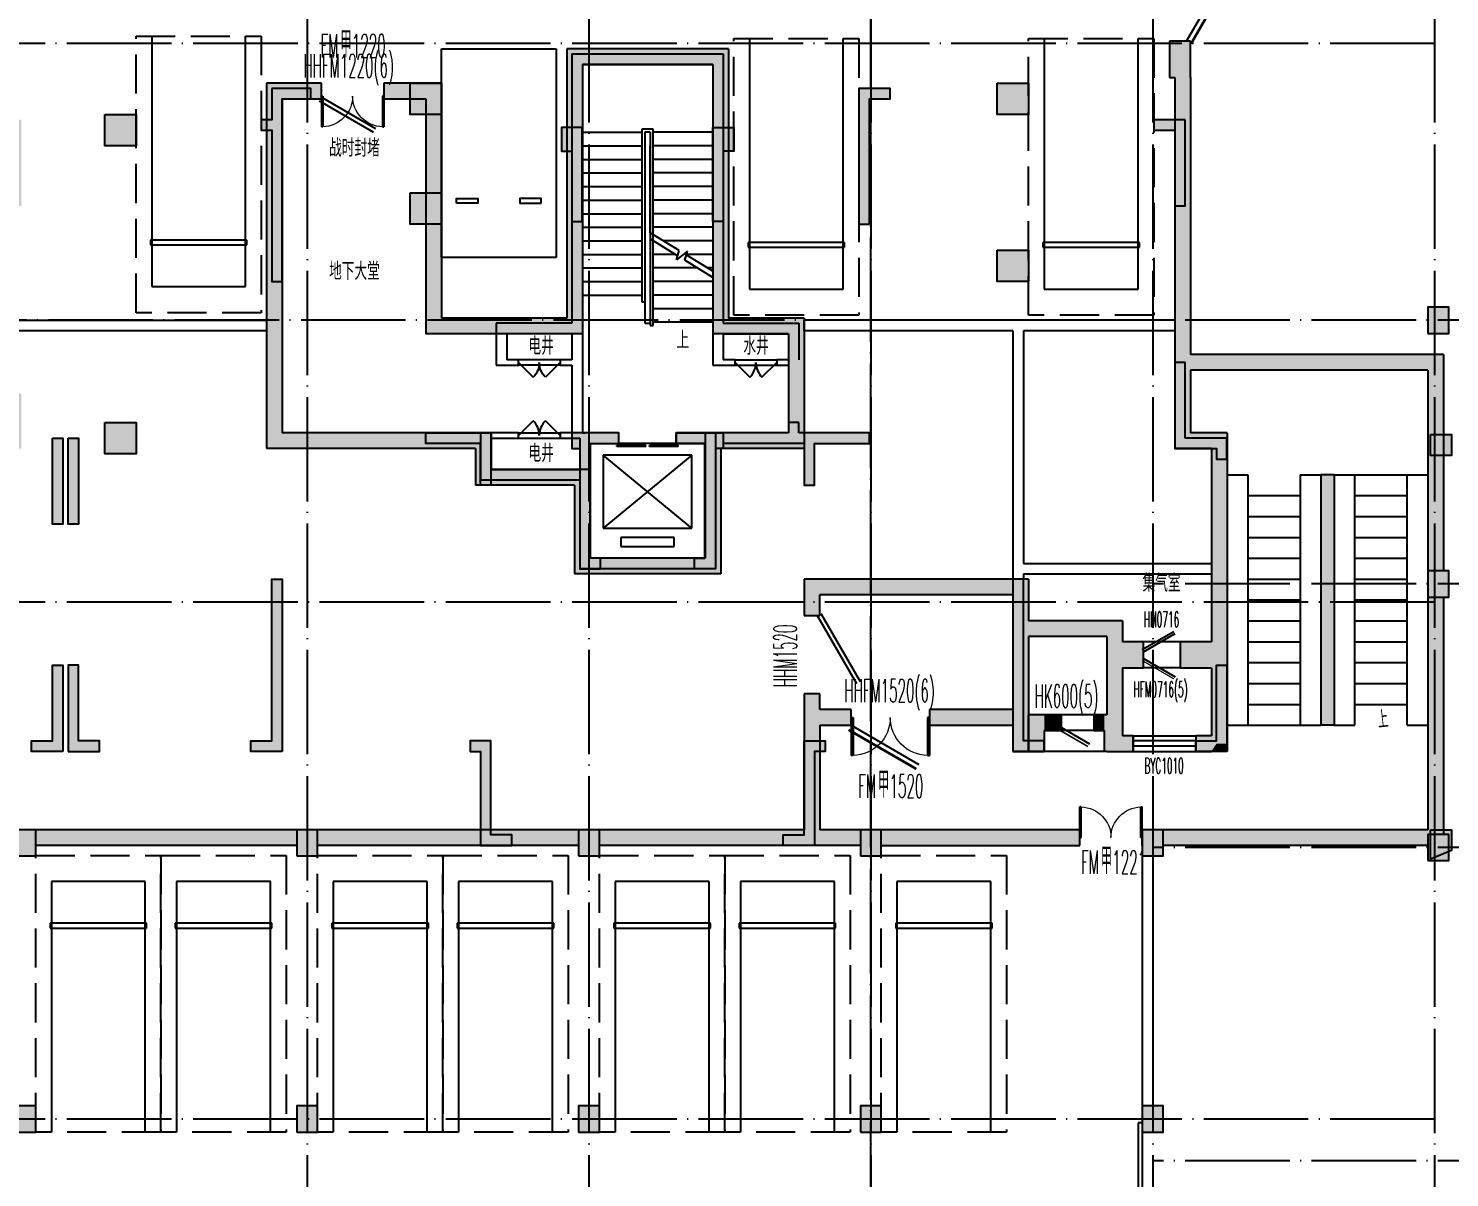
# Model space of a CAD drawing. Header units: millimetres. Extents: x 1337745 to 1642153, y -192803 to 266425.
# Drawn here: x 1454909 to 1482134, y 165077 to 187090 of the extents above; entities that cross this region are included whole.
import ezdxf

# ---------------------------------------------------------------- set-up
doc = ezdxf.new("R2010")
doc.units = ezdxf.units.MM
doc.header["$LTSCALE"] = 1000
doc.header["$MEASUREMENT"] = 0
for name, pattern in [('__附着_A09-停车位、行车流线模块_TEN24RUY_设计区$0$DASH', [0.35, 0.25, -0.1]), ('DASH', [0.35, 0.25, -0.1]), ('DOTE', [2.42, 2, -0.2, 0.02, -0.2])]:
    doc.linetypes.add(name, pattern=pattern)
for name, color, linetype in [('-车位', 1, 'Continuous'), ('__附着_A09-停车位、行车流线模块_TEN24RUY_设计区$0$STD-PARK', 103, '__附着_A09-停车位、行车流线模块_TEN24RUY_设计区$0$DASH'), ('A-DIM_SYMB', 3, 'Continuous'), ('A-EVTR', 4, 'Continuous'), ('A-PUB_HATCH', 8, 'Continuous'), ('A-PUB_TEXT', 7, 'Continuous'), ('A-Stair', 4, 'Continuous'), ('A-WALL', 2, 'Continuous'), ('A-WINDOW', 4, 'Continuous'), ('COLUMN', 2, 'Continuous'), ('DIM_SYMB', 7, 'Continuous'), ('DOOR_FIRE', 4, 'Continuous'), ('DOOR_FIRE_TEXT', 7, 'Continuous'), ('DOTE', 16, 'DOTE'), ('PUB_HATCH', 8, 'Continuous'), ('PUB_TEXT', 7, 'Continuous'), ('WALL', 2, 'Continuous'), ('WINDOW', 4, 'Continuous'), ('WINDOW_TEXT', 7, 'Continuous'), ('剪力墙', 6, 'Continuous'), ('砖墙', 30, 'Continuous')]:
    doc.layers.add(name, color=color, linetype=linetype)
doc.styles.add('_TCH_DIM', font='SIMPLEX.shx', dxfattribs={"width": 0.85, "bigfont": 'GBCBIG.shx'})
doc.styles.add('_TCH_WINDOW', font='SIMPLEX.shx', dxfattribs={"width": 0.6, "height": 3.5, "bigfont": 'GBCBIG.shx'})
doc.styles.get("Standard").update_dxf_attribs({"font": 'GBENOR', "bigfont": 'GBCBIG'})

# ---------------------------------------------------------------- blocks, each defined once
blk = doc.blocks.new('A$C77EF6705')
at = {"layer": 'A-PUB_HATCH'}
h = blk.add_hatch(color=256, dxfattribs=at)
h.dxf.hatch_style = 1
h.paths.add_polyline_path([(65400, 16950), (65800, 16950), (65800, 16550), (65400, 16550)])
h.paths.add_polyline_path([(70400, 7870), (70800, 7870), (70800, 7470), (70400, 7470)])
h.paths.add_polyline_path([(70400, 300), (70800, 300), (70800, -100), (70400, -264)])
h.paths.add_polyline_path([(71800, 16950), (72200, 16950), (72200, 16550), (71800, 16550)])
h.paths.add_polyline_path([(75197, 9818), (75349, 9448), (74979, 9296), (74827, 9666)])
h.paths.add_polyline_path([(77898, 3252), (78050, 2882), (77680, 2730), (77528, 3100)])
h.paths.add_polyline_path([(62100, 11400), (62700, 11400), (62700, 10800), (62100, 10800)])
h.paths.add_polyline_path([(62100, 14600), (62700, 14600), (62700, 14000), (62100, 14000)])
h.paths.add_polyline_path([(66500, 1800), (65900, 1800), (65900, 2000), (66300, 2000), (66300, 3450), (66500, 3450)])
h.paths.add_polyline_path([(65700, 7800), (65700, 9250), (65500, 9250), (65500, 7600), (66300, 7600), (66300, 7400), (66500, 7400), (66500, 7800)])
h.paths.add_polyline_path([(65700, 13900), (65100, 13900), (65100, 13700), (65500, 13700), (65500, 12250), (65700, 12250)])
h.paths.add_polyline_path([(62400, 1800), (63000, 1800), (63000, 2000), (62600, 2000), (62600, 5100), (62400, 5100)])
h = blk.add_hatch(color=256, dxfattribs=at)
h.dxf.hatch_style = 1
h.paths.add_polyline_path([(39800, 11400), (40400, 11400), (40400, 10800), (39800, 10800)])
h.paths.add_polyline_path([(39800, 14600), (40400, 14600), (40400, 14000), (39800, 14000)])
h.paths.add_polyline_path([(45000, 8100), (45600, 8100), (45600, 7500), (45000, 7500)])
h.paths.add_polyline_path([(45000, 14000), (45600, 14000), (45600, 13400), (45000, 13400)])
h.paths.add_polyline_path([(44300, 7800), (44500, 7800), (44500, 6150), (44300, 6150)])
h.paths.add_polyline_path([(44000, 7800), (44200, 7800), (44200, 6150), (44000, 6150)])
h.paths.add_polyline_path([(43400, 7600), (42800, 7600), (42800, 7800), (43200, 7800), (43200, 8650), (43400, 8650)])
h.paths.add_polyline_path([(44300, 1800), (44900, 1800), (44900, 2000), (44500, 2000), (44500, 3450), (44300, 3450)])
h.paths.add_polyline_path([(43400, 13900), (42800, 13900), (42800, 13700), (43200, 13700), (43200, 12250), (43400, 12250)])
h.paths.add_polyline_path([(40100, 1800), (40700, 1800), (40700, 2000), (40300, 2000), (40300, 5100), (40100, 5100)])
h.paths.add_polyline_path([(44200, 1800), (43600, 1800), (43600, 2000), (44000, 2000), (44000, 3450), (44200, 3450)])
h.paths.add_polyline_path([(40100, 1800), (40700, 1800), (40700, 2000), (40300, 2000), (40300, 5100), (40100, 5100)])
h = blk.add_hatch(color=256, dxfattribs=at)
h.dxf.hatch_style = 1
h.paths.add_polyline_path([(48200, 14500), (48200, 13900), (48000, 13900), (48000, 13700), (48200, 13700), (48200, 10800), (48400, 10800), (48400, 14300), (48950, 14300), (48950, 14500)])
h.paths.add_polyline_path([(48400, 1800), (47800, 1800), (47800, 2000), (48200, 2000), (48200, 5100), (48400, 5100)])
h = blk.add_hatch(color=256, dxfattribs=at)
h.dxf.hatch_style = 1
h.paths.add_polyline_path([(56850, 11950), (56650, 11950), (56650, 13750), (57050, 13750), (57050, 13300), (56850, 13300)])
h.paths.add_polyline_path([(53950, 11950), (54150, 11950), (54150, 13750), (53750, 13750), (53750, 13300), (53950, 13300)])
h.paths.add_polyline_path([(50850, 12500), (51450, 12500), (51450, 11900), (50850, 11900)])
h.paths.add_polyline_path([(50850, 14600), (51450, 14600), (51450, 14000), (50850, 14000)])
h.paths.add_polyline_path([(59650, 11900), (59650, 14300), (60050, 14300), (60050, 14500), (59450, 14500), (59450, 11900)])
h.paths.add_polyline_path([(59650, 7900), (58400, 7900), (58400, 6900), (58600, 6900), (58600, 7700), (59650, 7700)])
h.paths.add_polyline_path([(55950, 7700), (55950, 7900), (56850, 7900), (56850, 7600), (56700, 7600), (56700, 5300), (56300, 5300), (56300, 5500), (56500, 5500), (56500, 7700)])
h.paths.add_polyline_path([(58600, 2000), (58800, 2000), (58800, 1800), (58600, 1800), (58600, 0), (58000, 0), (58000, 200), (58400, 200), (58400, 2000)])
h.paths.add_polyline_path([(51150, 7900), (52400, 7900), (52400, 6900), (52200, 6900), (52200, 7700), (51150, 7700)])
h.paths.add_polyline_path([(54850, 7700), (54850, 7900), (53950, 7900), (53950, 7600), (54100, 7600), (54100, 5300), (54500, 5300), (54500, 5500), (54300, 5500), (54300, 7700)])
h.paths.add_polyline_path([(52200, 2000), (52000, 2000), (52000, 1800), (52200, 1800), (52200, 0), (52800, 0), (52800, 200), (52400, 200), (52400, 2000)])
at = {"layer": '剪力墙'}
for points in [[(48200, 14500), (48200, 13900), (48000, 13900), (48000, 13700), (48200, 13700), (48200, 10800), (48400, 10800), (48400, 14300), (48950, 14300), (48950, 14500)], [(50850, 14600), (51450, 14600), (51450, 14000), (50850, 14000)], [(59650, 11900), (59650, 14300), (60050, 14300), (60050, 14500), (59450, 14500), (59450, 11900)], [(62100, 14600), (62700, 14600), (62700, 14000), (62100, 14000)], [(45000, 14000), (45600, 14000), (45600, 13400), (45000, 13400)], [(65700, 13900), (65100, 13900), (65100, 13700), (65500, 13700), (65500, 12250), (65700, 12250)], [(53950, 11950), (54150, 11950), (54150, 13750), (53750, 13750), (53750, 13300), (53950, 13300)], [(56850, 11950), (56650, 11950), (56650, 13750), (57050, 13750), (57050, 13300), (56850, 13300)], [(50850, 12500), (51450, 12500), (51450, 11900), (50850, 11900)], [(62100, 11400), (62700, 11400), (62700, 10800), (62100, 10800)], [(65700, 7800), (65700, 9250), (65500, 9250), (65500, 7600), (66300, 7600), (66300, 7400), (66500, 7400), (66500, 7800)], [(45000, 8100), (45600, 8100), (45600, 7500), (45000, 7500)], [(51150, 7900), (52400, 7900), (52400, 6900), (52200, 6900), (52200, 7700), (51150, 7700)], [(54850, 7700), (54850, 7900), (53950, 7900), (53950, 7600), (54100, 7600), (54100, 5300), (54500, 5300), (54500, 5500), (54300, 5500), (54300, 7700)], [(55950, 7700), (55950, 7900), (56850, 7900), (56850, 7600), (56700, 7600), (56700, 5300), (56300, 5300), (56300, 5500), (56500, 5500), (56500, 7700)], [(59650, 7900), (58400, 7900), (58400, 6900), (58600, 6900), (58600, 7700), (59650, 7700)], [(44000, 7800), (44200, 7800), (44200, 6150), (44000, 6150)], [(44300, 7800), (44500, 7800), (44500, 6150), (44300, 6150)], [(70400, 7870), (70800, 7870), (70800, 7470), (70400, 7470)], [(48400, 1800), (47800, 1800), (47800, 2000), (48200, 2000), (48200, 5100), (48400, 5100)], [(62400, 1800), (63000, 1800), (63000, 2000), (62600, 2000), (62600, 5100), (62400, 5100)], [(44200, 1800), (43600, 1800), (43600, 2000), (44000, 2000), (44000, 3450), (44200, 3450)], [(44300, 1800), (44900, 1800), (44900, 2000), (44500, 2000), (44500, 3450), (44300, 3450)], [(66500, 1800), (65900, 1800), (65900, 2000), (66300, 2000), (66300, 3450), (66500, 3450)], [(70400, 300), (70800, 300), (70800, -100), (70400, -264)]]:
    blk.add_lwpolyline(points, close=True, dxfattribs=at)
for points in [[(52200, 2000), (52000, 2000), (52000, 1800), (52200, 1800), (52200, 0), (52800, 0), (52800, 200), (52400, 200), (52400, 2000), (52200, 2000)], [(58600, 2000), (58800, 2000), (58800, 1800), (58600, 1800), (58600, 0), (58000, 0), (58000, 200), (58400, 200), (58400, 2000), (58600, 2000)]]:
    blk.add_lwpolyline(points, dxfattribs=at)
blk = doc.blocks.new('DT01')
at = {"layer": 'A-EVTR'}
for p, q in [((1829731, 285259), (1828031, 285259)), ((1828031, 285259), (1828031, 283859)), ((1829731, 283859), (1828031, 285259)), ((1829731, 285259), (1828031, 283859)), ((1829731, 283859), (1829731, 285259)), ((1828031, 283859), (1829731, 283859)), ((1829391, 283684), (1828371, 283684)), ((1828371, 283684), (1828371, 283509)), ((1828371, 283509), (1829391, 283509)), ((1829391, 283509), (1829391, 283684))]:
    blk.add_line(p, q, dxfattribs=at)
blk = doc.blocks.new('$DORLIB2D$00000127')
at = {"color": 0}
for points in [[(-0.533, 0.795), (-0.533, 0.69)], [(-0.033, 0.795), (-0.533, 0.795)], [(-0.033, 0.795), (-0.033, 0.69)], [(0.533, 0.795), (0.033, 0.795)], [(0.033, 0.795), (0.033, 0.69)], [(0.533, 0.795), (0.533, 0.69)], [(-0.033, 0.69), (-0.533, 0.69)], [(0.5, 0.5), (-0.5, 0.5)], [(0.533, 0.69), (0.033, 0.69)]]:
    blk.add_lwpolyline(points, dxfattribs=at)
blk = doc.blocks.new('$DorLib2D$00000116')
at = {"color": 0}
for p, q in [((-0.5, 0), (-0.146, 0.354)), ((0.5, 0), (0.146, 0.354))]:
    blk.add_line(p, q, dxfattribs=at)
for centre, start, end in [((-0.5, 0), 0, 45), ((0.5, 0), 135, 180)]:
    blk.add_arc(centre, 0.5, start, end, dxfattribs=at)
blk = doc.blocks.new('__附着_A09-停车位、行车流线模块_TEN24RUY_设计区$0$停车位1')
at = {"layer": '__附着_A09-停车位、行车流线模块_TEN24RUY_设计区$0$STD-PARK', "linetype": '__附着_A09-停车位、行车流线模块_TEN24RUY_设计区$0$DASH', "ltscale": 3}
for p, q in [((-168810, -21850), (-171210, -21850)), ((-171210, -21850), (-171210, -27150)), ((-168810, -27150), (-168810, -21850)), ((-171210, -27150), (-168810, -27150))]:
    blk.add_line(p, q, dxfattribs=at)
at = {"layer": 'Defpoints', "color": 9, "linetype": 'ByBlock', "ltscale": 1200}
for p, q in [((-170910, -26650), (-170910, -21850)), ((-169110, -21850), (-169110, -26650)), ((-170935, -25850), (-170935, -25758)), ((-170935, -25758), (-169085, -25758)), ((-169085, -25850), (-170935, -25850)), ((-169085, -25758), (-169085, -25850)), ((-169110, -26650), (-170910, -26650))]:
    blk.add_line(p, q, dxfattribs=at)
blk = doc.blocks.new('cew')
at = {"layer": '-车位', "color": 8}
for points in [[(7354177, 602717), (7354177, 598717)], [(7356377, 602717), (7354177, 602717)], [(7354177, 598717), (7356377, 598717), (7356377, 602717)]]:
    blk.add_lwpolyline(points, dxfattribs=at)
for points in [[(7354464, 599759), (7354464, 599850), (7354875, 599850), (7354875, 599759)], [(7356089, 599759), (7356089, 599850), (7355679, 599850), (7355679, 599759)]]:
    blk.add_lwpolyline(points, close=True, dxfattribs=at)
blk = doc.blocks.new('$DorLib2D$00000191')
at = {"color": 0}
blk.add_line((-0.5, 0.15), (0.366, 0.65), dxfattribs=at)
at = {"color": 0, "const_width": 0.05}
blk.add_lwpolyline([(-0.55, 0.237), (0.316, 0.737)], dxfattribs=at)
blk = doc.blocks.new('$DorLib2D$00000193')
at = {"color": 0}
blk.add_line((-0.5, 0.1), (0.366, 0.6), dxfattribs=at)
at = {"color": 0, "const_width": 0.0333}
blk.add_lwpolyline([(-0.533, 0.158), (0.333, 0.658)], dxfattribs=at)
blk = doc.blocks.new('$DorLib2D$00000182')
at = {"color": 0}
for p, q in [((-0.527, 0.113), (0.339, 0.613)), ((-0.5, 0.067), (0.366, 0.567))]:
    blk.add_line(p, q, dxfattribs=at)
blk = doc.blocks.new('$TCHSYS$WIN2D')
for p, q in [((-0.5, 0.5), (0.5, 0.5)), ((-0.5, 0.5), (-0.5, -0.5)), ((0.5, 0.5), (0.5, -0.5)), ((0.5, 0.167), (-0.5, 0.167)), ((0.5, -0.167), (-0.5, -0.167)), ((-0.5, -0.5), (0.5, -0.5))]:
    blk.add_line(p, q)
blk = doc.blocks.new('$DorLib2D$00000181')
at = {"color": 0}
for p, q in [((-0.533, 0.141), (0.333, 0.641)), ((-0.5, 0.083), (0.366, 0.583))]:
    blk.add_line(p, q, dxfattribs=at)
blk = doc.blocks.new('_FZH')
blk.add_lwpolyline([(-0.5, -0.5), (0.5, -0.5), (0.5, 0.5), (-0.5, 0.5)], close=True)
at = {"layer": 'PUB_HATCH'}
blk.add_solid([(-0.5, -0.5), (0.5, -0.5), (-0.5, 0.5), (0.5, 0.5)], dxfattribs=at)
blk = doc.blocks.new('$DorLib2D$00000208')
at = {"color": 0}
for p, q in [((-0.5, 0.025), (-0.067, 0.275)), ((0.5, 0.025), (0.067, 0.275))]:
    blk.add_line(p, q, dxfattribs=at)
at = {"color": 0, "const_width": 0.01}
for points in [[(-0.51, 0.0423), (-0.077, 0.2923)], [(0.51, 0.0423), (0.077, 0.2923)]]:
    blk.add_lwpolyline(points, dxfattribs=at)
blk = doc.blocks.new('$DorLib2D$00000002')
for p, q in [((-0.5, 0), (-0.5, 0.4875)), ((-0.475, 0.4875), (-0.5, 0.4875)), ((-0.475, 0), (-0.475, 0.4875)), ((0.475, 0), (0.475, 0.4875)), ((0.475, 0.4875), (0.5, 0.4875)), ((0.5, 0), (0.5, 0.4875)), ((-0.5, 0), (-0.475, 0)), ((0.5, 0), (0.475, 0))]:
    blk.add_line(p, q)
at = {"lineweight": 13}
for centre, start, end in [((-0.4875, 0), 0, 88.53072), ((0.4875, 0), 91.46928, 180)]:
    blk.add_arc(centre, 0.4875, start, end, dxfattribs=at)
blk = doc.blocks.new('$DorLib2D$00000126')
at = {"color": 0, "linetype": 'Continuous'}
for p, q in [((-0.532, 0.5), (-0.532, 0.9)), ((0.532, 0.9), (0.532, 0.5))]:
    blk.add_line(p, q, dxfattribs=at)
at = {"color": 0, "linetype": 'DASH'}
for p, q in [((-0.532, 0.9), (0.532, 0.9)), ((-0.532, 0.5), (0.532, 0.5))]:
    blk.add_line(p, q, dxfattribs=at)

msp = doc.modelspace()

# ---------------------------------------------------------------- hatches: boundary and pattern name
at = {"layer": 'PUB_HATCH'}
for points in [[(1477169.9, 186148.1), (1477169.9, 186848.1), (1476769.9, 186848.1), (1476769.9, 186148.1)], [(1468019.9, 186401.8), (1468319.9, 186701.8), (1465219.9, 186701.8), (1465519.9, 186401.8)], [(1465519.9, 186401.8), (1465219.9, 186701.8), (1465219.9, 181541.6), (1465519.9, 181241.6)], [(1468319.9, 186701.8), (1468019.9, 186401.8), (1468019.9, 181241.6), (1468319.9, 181541.6)], [(1459769.9, 185741.4), (1459469.9, 186041.4), (1459469.9, 181397), (1459769.9, 181397)], [(1459769.9, 185741.4), (1460519.9, 185741.4), (1460519.9, 186041.4), (1459469.9, 186041.4)], [(1462819.9, 186041.4), (1461719.9, 186041.4), (1461719.9, 185741.4), (1462519.9, 185741.4)], [(1462819.9, 186041.4), (1462519.9, 185741.4), (1462519.9, 181241.6), (1462819.9, 181541.6)], [(1477169.9, 186148.1), (1476869.9, 186148.1), (1476869.9, 181398.6), (1477169.9, 181398.6)], [(1459769.9, 181397), (1459469.9, 181397), (1459469.9, 179041.4), (1459769.9, 179341.4)], [(1465519.9, 181241.6), (1465219.9, 181541.6), (1462819.9, 181541.6), (1462519.9, 181241.6)], [(1469469.3, 181241.6), (1469769.3, 181541.6), (1468319.9, 181541.6), (1468019.9, 181241.6)], [(1469769.3, 181541.6), (1469469.3, 181241.6), (1469469.3, 179341.2), (1469769.3, 179041.2)], [(1477169.9, 181398.6), (1476869.9, 181398.6), (1476869.9, 180691.4), (1477069.9, 180691.4), (1477169.9, 180841.4)], [(1481719.9, 180541.4), (1482019.9, 180841.4), (1477169.9, 180841.4), (1477069.9, 180691.4), (1477169.9, 180541.4)], [(1481719.9, 176698.6), (1482019.9, 176698.6), (1482019.9, 180841.4), (1481719.9, 180541.4)], [(1477069.9, 180691.4), (1476869.9, 180691.4), (1476869.9, 179041.6), (1477169.9, 179341.6), (1477169.9, 180541.4)], [(1463470.4, 179041.4), (1463770.4, 179341.4), (1459769.9, 179341.4), (1459469.9, 179041.4)], [(1463770.4, 179341.4), (1463470.4, 179041.4), (1463470.4, 178341.2), (1463770.4, 178641.2)], [(1469769.3, 179041.2), (1469469.3, 179341.2), (1467869.9, 179341.2), (1468169.9, 179041.2)], [(1468169.9, 179041.2), (1467869.9, 179341.2), (1467869.9, 176941.4), (1468169.9, 176641.4)], [(1477569.9, 179041.6), (1477869.9, 179341.6), (1477169.9, 179341.6), (1476869.9, 179041.6)], [(1477869.9, 179341.6), (1477569.9, 179041.6), (1477569.9, 176741.4), (1477869.9, 176741.4)], [(1465369.9, 178341.2), (1465669.9, 178641.2), (1463770.4, 178641.2), (1463470.4, 178341.2)], [(1465669.9, 178641.2), (1465369.9, 178341.2), (1465369.9, 176641.4), (1465669.9, 176941.4)], [(1479669.9, 178541.4), (1479669.9, 173741.4), (1479919.9, 173741.4), (1479919.9, 178541.4)], [(1468169.9, 176641.4), (1467869.9, 176941.4), (1465669.9, 176941.4), (1465369.9, 176641.4)], [(1477869.9, 176741.4), (1477569.9, 176741.4), (1477569.9, 175341.4), (1477669.9, 175124.8), (1477869.9, 175191.4)], [(1469769.9, 176541.4), (1469769.9, 175841.4), (1470069.9, 175841.4), (1470069.9, 176241.4)], [(1473769.9, 176241.4), (1474069.9, 176541.4), (1469769.9, 176541.4), (1470069.9, 176241.4)], [(1474069.9, 176541.4), (1473769.9, 176241.4), (1473769.9, 175591.4), (1473969.9, 175591.4), (1474069.9, 175741.4)], [(1481812.7, 171648.6), (1482019.9, 171648.6), (1482019.9, 176198.6), (1481719.9, 176198.6), (1481719.9, 171741.4)], [(1475569.9, 175441.4), (1475869.9, 175741.4), (1474069.9, 175741.4), (1473969.9, 175591.4), (1474069.9, 175441.4)], [(1475869.9, 175741.4), (1475569.9, 175441.4), (1475569.9, 175191.4), (1475769.9, 175124.8), (1475869.9, 175341.4)], [(1473969.9, 175591.4), (1473769.9, 175591.4), (1473769.9, 174041.4), (1473869.9, 173891.4), (1474069.9, 173891.4), (1474069.9, 175441.4)], [(1475869.9, 174841.4), (1476269.9, 174841.4), (1476269.9, 175341.4), (1475869.9, 175341.4), (1475769.9, 175124.8)], [(1477569.9, 175341.4), (1476969.9, 175341.4), (1476969.9, 174841.4), (1477569.9, 174841.4), (1477669.9, 175124.8)], [(1475769.9, 175124.8), (1475569.9, 175191.4), (1475569.9, 173941.4), (1475669.9, 173658.1), (1475869.9, 173791.4), (1475869.9, 174841.4)], [(1477669.9, 175124.8), (1477569.9, 174841.4), (1477569.9, 173541.6), (1477669.9, 173391.6), (1477869.9, 173391.6), (1477869.9, 175191.4)], [(1470069.9, 174041.4), (1470069.9, 174341.4), (1469769.9, 174341.4), (1469769.9, 173891.4), (1469969.9, 173891.4)], [(1470069.9, 173741.4), (1470669.9, 173741.4), (1470669.9, 174041.4), (1470069.9, 174041.4), (1469969.9, 173891.4)], [(1473769.9, 174041.4), (1472169.9, 174041.4), (1472169.9, 173741.4), (1473769.9, 173741.4), (1473869.9, 173891.4)], [(1469969.9, 173891.4), (1469769.9, 173891.4), (1469769.9, 171741.4), (1469919.9, 171641.4), (1470069.9, 171741.4), (1470069.9, 173741.4)], [(1473869.9, 173891.4), (1473769.9, 173741.4), (1473769.9, 173241.4), (1474069.9, 173241.4), (1474069.9, 173891.4)], [(1475669.9, 173658.1), (1475569.9, 173241.4), (1475569.9, 173241.6), (1475869.9, 173541.6), (1475869.9, 173791.4)], [(1475569.9, 173241.6), (1476069.9, 173241.6), (1476069.9, 173541.6), (1475869.9, 173541.6)], [(1477569.9, 173541.6), (1477269.9, 173541.6), (1477269.9, 173241.6), (1477569.9, 173241.6), (1477669.9, 173391.6)], [(1477669.9, 173391.6), (1477569.9, 173241.6), (1477869.9, 173241.6), (1477869.9, 173391.6)], [(1455047.5, 171741.4), (1455047.5, 171441.4), (1460047.5, 171441.4), (1460047.5, 171741.4)], [(1460447.5, 171741.4), (1460447.5, 171441.4), (1465447.5, 171441.4), (1465447.5, 171741.4)], [(1465847.5, 171741.4), (1465847.5, 171441.4), (1469919.9, 171441.4), (1469919.9, 171641.4), (1469769.9, 171741.4)], [(1470847.5, 171441.4), (1470847.5, 171741.4), (1470069.9, 171741.4), (1469919.9, 171641.4), (1469919.9, 171441.4)], [(1471247.5, 171741.4), (1471247.5, 171441.4), (1475047.5, 171441.4), (1475047.5, 171741.4)], [(1476647.5, 171741.4), (1476647.5, 171441.4), (1481719.9, 171441.4), (1481719.9, 171648.6), (1481812.7, 171648.6), (1481719.9, 171741.4)]]:
    msp.add_hatch(color=256, dxfattribs=at).paths.add_polyline_path(points)
at = {"layer": 'PUB_HATCH', "linetype": 'ByBlock'}
for points in [[(1474369.9, 173241.4), (1474369.9, 173941.4), (1474069.9, 173941.4), (1474069.9, 173241.4)], [(1474369.9, 173641.4), (1474699.9, 173641.4), (1474699.9, 173941.4), (1474369.9, 173941.4)], [(1475519.9, 173941.4), (1475319.9, 173941.4), (1475319.9, 173641.4), (1475519.9, 173641.4)], [(1475669.9, 173658.1), (1475569.9, 173941.4), (1475519.9, 173941.4), (1475519.9, 173241.4), (1475569.9, 173241.4)]]:
    msp.add_hatch(color=256, dxfattribs=at).paths.add_polyline_path(points)

# ---------------------------------------------------------------- linework, layer by layer
at = {"layer": 'A-DIM_SYMB', "elevation": 0}
msp.add_lwpolyline([(1467427.2, 181408, 0, 0, 0), (1467427.2, 182337.7, 80, 0, 0), (1467427.2, 182637.7, 0, 0, 0)], format="xyseb", dxfattribs=at)
at = {"layer": 'A-Stair'}
for p, q in [((1466879.9, 185161.8, 0), (1466659.9, 185161.8, 0)), ((1466659.9, 185161.8, 0), (1466659.9, 181851.8, 0)), ((1466879.9, 181401.6, 0), (1466879.9, 185161.8, 0)), ((1465519.9, 185101.8, 0), (1466659.9, 185101.8, 0)), ((1466719.9, 185101.8, 0), (1466719.9, 181981.8, 0)), ((1466819.9, 185101.8, 0), (1466719.9, 185101.8, 0)), ((1468019.9, 185101.8, 0), (1466879.9, 185101.8, 0)), ((1465519.9, 184841.8, 0), (1466659.9, 184841.8, 0)), ((1466819.9, 183177, 0), (1466819.9, 184841.8, 0)), ((1468019.9, 184841.8, 0), (1466879.9, 184841.8, 0)), ((1465519.9, 184581.8, 0), (1466659.9, 184581.8, 0)), ((1465519.9, 184321.8, 0), (1466659.9, 184321.8, 0)), ((1468019.9, 184581.8, 0), (1466879.9, 184581.8, 0)), ((1468019.9, 184321.8, 0), (1466879.9, 184321.8, 0)), ((1465519.9, 184061.8, 0), (1466659.9, 184061.8, 0)), ((1468019.9, 184061.8, 0), (1466879.9, 184061.8, 0)), ((1465519.9, 183801.8, 0), (1466659.9, 183801.8, 0)), ((1468019.9, 183801.8, 0), (1466879.9, 183801.8, 0)), ((1465519.9, 183541.8, 0), (1466659.9, 183541.8, 0)), ((1468019.9, 183541.8, 0), (1466879.9, 183541.8, 0)), ((1465519.9, 183281.8, 0), (1466659.9, 183281.8, 0)), ((1468019.9, 183281.8, 0), (1466879.9, 183281.8, 0)), ((1465519.9, 183021.8, 0), (1466659.9, 183021.8, 0)), ((1467375.2, 182834.9, 0), (1466819.9, 183177, 0)), ((1467345.5, 182735.7, 0), (1466819.9, 183059.6, 0)), ((1466881.2, 183021.8, 0), (1466879.9, 183021.8, 0)), ((1468019.9, 183021.8, 0), (1467071.8, 183021.8, 0)), ((1465519.9, 182761.8, 0), (1466659.9, 182761.8, 0)), ((1467303.2, 182761.8, 0), (1466879.9, 182761.8, 0)), ((1467321.7, 182656, 0), (1467375.2, 182834.9, 0)), ((1467532.6, 182822.9, 0), (1467321.7, 182656, 0)), ((1467481.5, 182652, 0), (1467532.6, 182822.9, 0)), ((1468019.9, 182437.8, 0), (1467511.2, 182751.2, 0)), ((1468019.9, 182761.8, 0), (1467514.3, 182761.8, 0)), ((1465519.9, 182501.8, 0), (1466659.9, 182501.8, 0)), ((1467725.2, 182501.8, 0), (1466879.9, 182501.8, 0)), ((1468019.9, 182320.3, 0), (1467481.5, 182652, 0)), ((1468019.9, 182501.8, 0), (1467915.9, 182501.8, 0)), ((1465519.9, 182241.8, 0), (1466659.9, 182241.8, 0)), ((1468019.9, 182241.8, 0), (1466879.9, 182241.8, 0)), ((1465519.9, 181981.8, 0), (1466659.9, 181981.8, 0)), ((1468019.9, 181981.8, 0), (1466879.9, 181981.8, 0)), ((1466659.9, 181851.8, 0), (1466719.9, 181851.8, 0)), ((1468019.9, 181721.8, 0), (1466879.9, 181721.8, 0)), ((1466819.9, 181441.8, 0), (1466819.9, 181401.6, 0)), ((1466819.9, 181401.6, 0), (1466879.9, 181401.6, 0)), ((1468019.9, 181461.8, 0), (1466879.9, 181461.8, 0)), ((1477869.9, 178541.4, 0), (1478269.9, 178541.4, 0)), ((1478269.9, 178541.4, 0), (1478269.9, 173741.4, 0)), ((1479269.9, 178541.4, 0), (1479269.9, 173741.4, 0)), ((1479269.9, 178541.4, 0), (1479669.9, 178541.4, 0)), ((1479919.9, 178541.4, 0), (1481719.9, 178541.4, 0)), ((1480319.9, 173741.4, 0), (1480319.9, 178541.4, 0)), ((1481319.9, 173741.4, 0), (1481319.9, 178541.4, 0)), ((1478269.9, 178141.4, 0), (1479269.9, 178141.4, 0)), ((1480319.9, 178141.4, 0), (1481319.9, 178141.4, 0)), ((1478269.9, 177741.4, 0), (1479269.9, 177741.4, 0)), ((1480319.9, 177741.4, 0), (1481319.9, 177741.4, 0)), ((1478269.9, 177341.4, 0), (1479269.9, 177341.4, 0)), ((1480319.9, 177341.4, 0), (1481319.9, 177341.4, 0)), ((1478269.9, 176941.4, 0), (1479269.9, 176941.4, 0)), ((1480319.9, 176941.4, 0), (1481319.9, 176941.4, 0)), ((1478269.9, 176541.4, 0), (1479269.9, 176541.4, 0)), ((1480319.9, 176541.4, 0), (1481319.9, 176541.4, 0)), ((1478269.9, 176141.4, 0), (1479269.9, 176141.4, 0)), ((1480319.9, 176141.4, 0), (1481319.9, 176141.4, 0)), ((1478269.9, 175741.4, 0), (1479269.9, 175741.4, 0)), ((1480319.9, 175741.4, 0), (1481319.9, 175741.4, 0)), ((1478269.9, 175341.4, 0), (1479269.9, 175341.4, 0)), ((1480319.9, 175341.4, 0), (1481319.9, 175341.4, 0)), ((1478269.9, 174941.4, 0), (1479269.9, 174941.4, 0)), ((1480319.9, 174941.4, 0), (1481319.9, 174941.4, 0)), ((1478269.9, 174541.4, 0), (1479269.9, 174541.4, 0)), ((1480319.9, 174541.4, 0), (1481319.9, 174541.4, 0)), ((1478269.9, 174141.4, 0), (1479269.9, 174141.4, 0)), ((1480319.9, 174141.4, 0), (1481319.9, 174141.4, 0)), ((1477869.9, 173741.4, 0), (1479669.9, 173741.4, 0)), ((1479919.9, 173741.4, 0), (1480319.9, 173741.4, 0)), ((1481319.9, 173741.4, 0), (1481719.9, 173741.4, 0))]:
    msp.add_line(p, q, dxfattribs=at)
at = {"layer": 'A-WALL', "linetype": 'Continuous'}
for p, q in [((1465319.9, 186601.8, 0), (1468219.9, 186601.8, 0)), ((1465319.9, 186601.8, 0), (1465319.9, 181541.8, 0)), ((1468219.9, 186601.8, 0), (1468219.9, 181441.6, 0)), ((1465519.9, 186401.8, 0), (1468019.9, 186401.8, 0)), ((1465519.9, 186401.8, 0), (1465519.9, 181541.8, 0)), ((1468019.9, 186401.8, 0), (1468019.9, 184441.6, 0)), ((1468019.9, 184441.6, 0), (1468019.9, 181341.6, 0)), ((1465319.9, 181541.8, 0), (1465319.9, 181441.6, 0)), ((1465519.9, 181541.8, 0), (1465519.9, 181341.6, 0)), ((1465519.9, 181341.6, 0), (1465519.9, 180741.4, 0)), ((1468019.9, 181341.6, 0), (1468019.9, 180641.4, 0)), ((1465319.9, 181241.6, 0), (1465319.9, 180741.4, 0)), ((1468219.9, 181241.6, 0), (1468219.9, 180741.4, 0)), ((1463870.4, 180641.4, 0), (1464294.9, 180641.4, 0)), ((1464294.9, 180741.4, 0), (1464070.4, 180741.4, 0)), ((1464294.9, 180641.4, 0), (1464294.9, 180741.4, 0)), ((1465319.9, 180741.4, 0), (1465094.9, 180741.4, 0)), ((1465094.9, 180741.4, 0), (1465094.9, 180641.4, 0)), ((1465094.9, 180641.4, 0), (1465319.9, 180641.4, 0)), ((1465319.9, 180641.4, 0), (1465319.9, 179341.4, 0)), ((1465519.9, 180741.4, 0), (1465519.9, 179341.4, 0)), ((1468019.9, 180641.4, 0), (1468444.9, 180641.4, 0)), ((1468444.9, 180741.4, 0), (1468219.9, 180741.4, 0)), ((1468444.9, 180641.4, 0), (1468444.9, 180741.4, 0)), ((1469469.3, 180741.4, 0), (1469244.9, 180741.4, 0)), ((1469244.9, 180741.4, 0), (1469244.9, 180641.4, 0)), ((1469244.9, 180641.4, 0), (1469469.3, 180641.4, 0)), ((1464294.9, 179341.4, 0), (1463570.4, 179341.4, 0)), ((1463770.4, 179241.4, 0), (1464294.9, 179241.4, 0)), ((1464294.9, 179241.4, 0), (1464294.9, 179341.4, 0)), ((1465319.9, 179341.4, 0), (1465094.9, 179341.4, 0)), ((1465094.9, 179341.4, 0), (1465094.9, 179241.4, 0)), ((1465094.9, 179241.4, 0), (1465420.4, 179241.4, 0)), ((1465419.9, 179241.4, 0), (1465469.9, 179241.4, 0)), ((1465469.9, 179241.4, 0), (1465469.9, 178641.4, 0)), ((1465519.9, 179341.4, 0), (1465569.9, 179341.4, 0)), ((1466219.9, 179341.4, 0), (1465569.9, 179341.4, 0)), ((1466219.9, 179141.4, 0), (1466219.9, 179341.4, 0)), ((1468069.9, 179341.4, 0), (1467319.9, 179341.4, 0)), ((1467319.9, 179341.4, 0), (1467319.9, 179141.4, 0)), ((1468069.9, 179341.4, 0), (1468069.9, 176741.4, 0)), ((1469469.3, 179341.4, 0), (1468219.8, 179341.4, 0)), ((1469769.9, 179341.4, 0), (1469669.3, 179341.4, 0)), ((1465669.9, 179141.4, 0), (1465669.9, 178541.4, 0)), ((1465669.9, 179141.4, 0), (1466219.9, 179141.4, 0)), ((1467319.9, 179141.4, 0), (1467869.9, 179141.4, 0)), ((1467869.9, 179141.4, 0), (1467869.9, 176941.4, 0)), ((1469769.9, 179141.4, 0), (1468219.8, 179141.4, 0)), ((1463770.4, 178641.4, 0), (1465469.9, 178641.4, 0)), ((1463570.4, 178441.4, 0), (1465469.9, 178441.4, 0)), ((1465469.9, 178441.4, 0), (1465469.9, 176741.4, 0)), ((1465669.9, 178541.4, 0), (1465669.9, 176941.4, 0)), ((1468069.9, 176741.4, 0), (1465469.9, 176741.4, 0)), ((1467869.9, 176941.4, 0), (1465669.9, 176941.4, 0))]:
    msp.add_line(p, q, dxfattribs=at)
at = {"layer": 'A-WALL'}
for p, q in [((1466719.9, 185101.8, 0), (1466719.9, 181441.8, 0)), ((1466819.9, 185101.8, 0), (1466719.9, 185101.8, 0)), ((1466819.9, 185101.8, 0), (1466819.9, 181441.8, 0)), ((1465319.9, 181441.6, 0), (1463870.4, 181441.6, 0)), ((1463870.4, 181441.6, 0), (1463870.4, 180641.4, 0)), ((1466719.9, 181441.8, 0), (1466819.9, 181441.8, 0)), ((1468219.9, 181441.6, 0), (1469669.3, 181441.6, 0)), ((1469669.3, 181441.6, 0), (1469669.3, 180741.4, 0)), ((1465319.9, 181241.6, 0), (1464070.4, 181241.6, 0)), ((1464070.4, 181241.6, 0), (1464070.4, 180741.4, 0)), ((1468219.9, 181241.6, 0), (1469469.3, 181241.6, 0)), ((1469469.3, 181241.6, 0), (1469469.3, 180741.4, 0)), ((1481719.9, 180541.4, 0), (1481719.9, 178911.4, 0)), ((1469669.3, 179541.4, 0), (1469469.3, 179541.4, 0)), ((1469469.3, 179541.4, 0), (1469469.3, 179341.4, 0)), ((1469669.3, 179341.4, 0), (1469669.3, 179541.4, 0)), ((1463570.4, 179341.4, 0), (1463570.4, 178441.4, 0)), ((1463770.4, 179241.4, 0), (1463770.4, 178641.4, 0))]:
    msp.add_line(p, q, dxfattribs=at)
at = {"layer": 'A-WINDOW'}
for p, q in [((1465094.9, 180741.4, 0), (1464294.9, 180741.4, 0)), ((1465094.9, 180641.4, 0), (1464294.9, 180641.4, 0)), ((1468444.9, 180741.4, 0), (1469244.9, 180741.4, 0)), ((1468444.9, 180641.4, 0), (1469244.9, 180641.4, 0)), ((1464294.9, 179341.4, 0), (1465094.9, 179341.4, 0)), ((1464294.9, 179241.4, 0), (1465094.9, 179241.4, 0))]:
    msp.add_line(p, q, dxfattribs=at)
at = {"layer": 'DIM_SYMB', "elevation": 0}
msp.add_lwpolyline([(1480819.9, 174141.4, 0, 0, 0), (1480819.9, 179466.1, 0, 0, 0), (1478769.9, 179466.1, 0, 0, 0), (1478769.9, 174041.4, 80, 0, 0), (1478769.9, 173741.4, 0, 0, 0)], format="xyseb", dxfattribs=at)
at = {"layer": 'DOTE'}
for p, q in [((1471047.5, 110908.5, 0), (1471047.5, 223317.8, 0)), ((1460247.5, 199388.6, 0), (1460247.5, 86979.4, 0)), ((1465647.5, 199388.6, 0), (1465647.5, 86979.4, 0)), ((1471047.5, 199388.6, 0), (1471047.5, 86979.4, 0)), ((1476447.5, 199388.6, 0), (1476447.5, 86979.4, 0)), ((1481847.5, 199388.6, 0), (1481847.5, 86979.4, 0)), ((1481847.5, 186798.6), (1369802.6, 186798.6)), ((1549250.5, 181498.6), (1369802.6, 181498.6)), ((1549250.5, 176448.6, 0), (1476447.5, 176448.6, 0)), ((1481847.5, 176098.6), (1369802.6, 176098.6)), ((1549250.5, 171398.6, 0), (1476447.5, 171398.6, 0)), ((1481847.5, 166198.6), (1369802.6, 166198.6)), ((1549250.5, 165398.6, 0), (1476447.5, 165398.6, 0))]:
    msp.add_line(p, q, dxfattribs=at)
at = {"layer": 'WALL'}
for p, q in [((1477169.9, 186848.1, 0), (1476769.9, 186848.1, 0)), ((1476769.9, 186848.1, 0), (1476769.9, 186148.1, 0)), ((1477169.9, 186148.1, 0), (1477169.9, 186848.1, 0)), ((1468319.9, 186701.8, 0), (1465219.9, 186701.8, 0)), ((1465219.9, 186701.8, 0), (1465219.9, 181541.6, 0)), ((1468319.9, 186701.8, 0), (1468319.9, 181541.6, 0)), ((1468019.9, 186401.8, 0), (1465519.9, 186401.8, 0)), ((1465519.9, 186401.8, 0), (1465519.9, 181241.6, 0)), ((1468019.9, 186401.8, 0), (1468019.9, 181241.6, 0)), ((1459469.9, 186041.4, 0), (1459469.9, 181397, 0)), ((1460519.9, 186041.4, 0), (1459469.9, 186041.4, 0)), ((1460519.9, 185741.4, 0), (1460519.9, 186041.4, 0)), ((1462819.9, 186041.4, 0), (1461719.9, 186041.4, 0)), ((1461719.9, 186041.4, 0), (1461719.9, 185741.4, 0)), ((1462819.9, 186041.4, 0), (1462819.9, 181541.6, 0)), ((1476769.9, 186148.1, 0), (1476869.9, 186148.1, 0)), ((1476869.9, 186148.1, 0), (1476869.9, 181398.6, 0)), ((1477169.9, 186148.1, 0), (1477169.9, 181398.6, 0)), ((1459769.9, 185741.4, 0), (1459769.9, 181397, 0)), ((1459769.9, 185741.4, 0), (1460519.9, 185741.4, 0)), ((1461719.9, 185741.4, 0), (1462519.9, 185741.4, 0)), ((1462519.9, 185741.4, 0), (1462519.9, 181241.6, 0)), ((1459469.9, 181397, 0), (1459469.9, 179041.4, 0)), ((1459769.9, 181397, 0), (1459769.9, 179341.4, 0)), ((1465219.9, 181541.6, 0), (1462819.9, 181541.6, 0)), ((1469769.3, 181541.6, 0), (1468319.9, 181541.6, 0)), ((1469769.3, 181541.6, 0), (1469769.3, 179041.2, 0)), ((1476869.9, 181398.6, 0), (1476869.9, 180691.4, 0)), ((1477169.9, 181398.6, 0), (1477169.9, 180841.4, 0)), ((1465519.9, 181241.6, 0), (1462519.9, 181241.6, 0)), ((1469469.3, 181241.6, 0), (1468019.9, 181241.6, 0)), ((1469469.3, 181241.6, 0), (1469469.3, 179341.2, 0)), ((1482019.9, 180841.4, 0), (1477169.9, 180841.4, 0)), ((1482019.9, 180841.4, 0), (1482019.9, 176698.6, 0)), ((1476869.9, 180691.4, 0), (1476869.9, 179041.6, 0)), ((1481719.9, 180541.4, 0), (1477169.9, 180541.4, 0)), ((1477169.9, 180541.4, 0), (1477169.9, 179341.6, 0)), ((1481719.9, 180541.4, 0), (1481719.9, 176698.6, 0)), ((1463770.4, 179341.4, 0), (1459769.9, 179341.4, 0)), ((1463770.4, 179341.4, 0), (1463770.4, 178641.2, 0)), ((1469469.3, 179341.2, 0), (1467869.9, 179341.2, 0)), ((1467869.9, 179341.2, 0), (1467869.9, 176941.4, 0)), ((1477869.9, 179341.6, 0), (1477169.9, 179341.6, 0)), ((1477869.9, 179341.6, 0), (1477869.9, 176741.4, 0)), ((1463470.4, 179041.4, 0), (1459469.9, 179041.4, 0)), ((1463470.4, 179041.4, 0), (1463470.4, 178341.2, 0)), ((1469769.3, 179041.2, 0), (1468169.9, 179041.2, 0)), ((1468169.9, 179041.2, 0), (1468169.9, 176641.4, 0)), ((1477569.9, 179041.6, 0), (1476869.9, 179041.6, 0)), ((1477569.9, 179041.6, 0), (1477569.9, 176741.4, 0)), ((1465669.9, 178641.2, 0), (1463770.4, 178641.2, 0)), ((1465669.9, 178641.2, 0), (1465669.9, 176941.4, 0)), ((1465369.9, 178341.2, 0), (1463470.4, 178341.2, 0)), ((1465369.9, 178341.2, 0), (1465369.9, 176641.4, 0)), ((1479669.9, 178541.4, 0), (1479669.9, 173741.4, 0)), ((1479919.9, 178541.4, 0), (1479669.9, 178541.4, 0)), ((1479919.9, 178541.4, 0), (1479919.9, 173741.4, 0)), ((1467869.9, 176941.4, 0), (1465669.9, 176941.4, 0)), ((1477569.9, 176741.4, 0), (1477569.9, 175341.4, 0)), ((1477869.9, 176741.4, 0), (1477869.9, 175191.4, 0)), ((1468169.9, 176641.4, 0), (1465369.9, 176641.4, 0)), ((1469769.9, 176541.4, 0), (1469769.9, 175841.4, 0)), ((1474069.9, 176541.4, 0), (1469769.9, 176541.4, 0)), ((1474069.9, 176541.4, 0), (1474069.9, 175741.4, 0)), ((1470069.9, 175841.4, 0), (1470069.9, 176241.4, 0)), ((1473769.9, 176241.4, 0), (1470069.9, 176241.4, 0)), ((1473769.9, 176241.4, 0), (1473769.9, 175591.4, 0)), ((1481719.9, 176198.6, 0), (1481719.9, 171741.4, 0)), ((1482019.9, 176198.6, 0), (1482019.9, 171648.6, 0)), ((1469769.9, 175841.4, 0), (1470069.9, 175841.4, 0)), ((1475869.9, 175741.4, 0), (1474069.9, 175741.4, 0)), ((1475869.9, 175741.4, 0), (1475869.9, 175341.4, 0)), ((1473769.9, 175591.4, 0), (1473769.9, 174041.4, 0)), ((1475569.9, 175441.4, 0), (1474069.9, 175441.4, 0)), ((1474069.9, 175441.4, 0), (1474069.9, 173891.4, 0)), ((1475569.9, 175441.4, 0), (1475569.9, 175191.4, 0)), ((1476269.9, 175341.4, 0), (1475869.9, 175341.4, 0)), ((1476269.9, 174841.4, 0), (1476269.9, 175341.4, 0)), ((1477569.9, 175341.4, 0), (1476969.9, 175341.4, 0)), ((1476969.9, 175341.4, 0), (1476969.9, 174841.4, 0)), ((1475569.9, 175191.4, 0), (1475569.9, 173941.4, 0)), ((1477869.9, 175191.4, 0), (1477869.9, 173391.6, 0)), ((1475869.9, 174841.4, 0), (1476269.9, 174841.4, 0)), ((1475869.9, 174841.4, 0), (1475869.9, 173791.4, 0)), ((1476969.9, 174841.4, 0), (1477569.9, 174841.4, 0)), ((1477569.9, 174841.4, 0), (1477569.9, 173541.6, 0)), ((1470069.9, 174341.4, 0), (1469769.9, 174341.4, 0)), ((1469769.9, 174341.4, 0), (1469769.9, 173891.4, 0)), ((1470069.9, 174041.4, 0), (1470069.9, 174341.4, 0)), ((1470669.9, 174041.4, 0), (1470069.9, 174041.4, 0)), ((1470669.9, 173741.4, 0), (1470669.9, 174041.4, 0)), ((1473769.9, 174041.4, 0), (1472169.9, 174041.4, 0)), ((1472169.9, 174041.4, 0), (1472169.9, 173741.4, 0)), ((1469769.9, 173891.4, 0), (1469769.9, 171741.4, 0)), ((1470069.9, 173741.4, 0), (1470669.9, 173741.4, 0)), ((1470069.9, 173741.4, 0), (1470069.9, 171741.4, 0)), ((1472169.9, 173741.4, 0), (1473769.9, 173741.4, 0)), ((1473769.9, 173741.4, 0), (1473769.9, 173241.4, 0)), ((1474069.9, 173891.4, 0), (1474069.9, 173241.4, 0)), ((1475869.9, 173791.4, 0), (1475869.9, 173541.6, 0)), ((1479919.9, 173741.4, 0), (1479669.9, 173741.4, 0)), ((1476069.9, 173541.6, 0), (1475869.9, 173541.6, 0)), ((1476069.9, 173241.6, 0), (1476069.9, 173541.6, 0)), ((1477569.9, 173541.6, 0), (1477269.9, 173541.6, 0)), ((1477269.9, 173541.6, 0), (1477269.9, 173241.6, 0)), ((1474069.9, 173241.4, 0), (1473769.9, 173241.4, 0)), ((1475569.9, 173241.6, 0), (1476069.9, 173241.6, 0)), ((1475569.9, 173241.4, 0), (1475569.9, 173241.6, 0)), ((1477269.9, 173241.6, 0), (1477569.9, 173241.6, 0)), ((1477869.9, 173241.6, 0), (1477569.9, 173241.6, 0)), ((1477869.9, 173391.6, 0), (1477869.9, 173241.6, 0)), ((1460047.5, 171741.4, 0), (1455047.5, 171741.4, 0)), ((1465447.5, 171741.4, 0), (1460447.5, 171741.4, 0)), ((1469769.9, 171741.4, 0), (1465847.5, 171741.4, 0)), ((1470847.5, 171741.4, 0), (1470069.9, 171741.4, 0)), ((1475047.5, 171741.4, 0), (1471247.5, 171741.4, 0)), ((1475047.5, 171441.4, 0), (1475047.5, 171741.4, 0)), ((1476247.5, 171441.4, 0), (1476247.5, 171741.4, 0)), ((1481719.9, 171741.4, 0), (1476647.5, 171741.4, 0)), ((1460047.5, 171441.4, 0), (1455047.5, 171441.4, 0)), ((1465447.5, 171441.4, 0), (1460447.5, 171441.4, 0)), ((1469919.9, 171441.4, 0), (1465847.5, 171441.4, 0)), ((1470847.5, 171441.4, 0), (1469919.9, 171441.4, 0)), ((1471247.5, 171441.4, 0), (1475047.5, 171441.4, 0)), ((1481719.9, 171441.4, 0), (1476647.5, 171441.4, 0))]:
    msp.add_line(p, q, dxfattribs=at)
at = {"layer": 'WALL', "linetype": 'ByBlock'}
for p, q in [((1474369.9, 173941.4, 0), (1474069.9, 173941.4, 0)), ((1474069.9, 173241.4, 0), (1474069.9, 173941.4, 0)), ((1474699.9, 173941.4, 0), (1474369.9, 173941.4, 0)), ((1474699.9, 173641.4, 0), (1474699.9, 173941.4, 0)), ((1475519.9, 173941.4, 0), (1475319.9, 173941.4, 0)), ((1475319.9, 173941.4, 0), (1475319.9, 173641.4, 0)), ((1475569.9, 173941.4, 0), (1475519.9, 173941.4, 0)), ((1474369.9, 173641.4, 0), (1474369.9, 173241.4, 0)), ((1474369.9, 173641.4, 0), (1474699.9, 173641.4, 0)), ((1475319.9, 173641.4, 0), (1475519.9, 173641.4, 0)), ((1475519.9, 173241.4, 0), (1475519.9, 173641.4, 0)), ((1474369.9, 173241.4, 0), (1474069.9, 173241.4, 0)), ((1475569.9, 173241.4, 0), (1475519.9, 173241.4, 0))]:
    msp.add_line(p, q, dxfattribs=at)
at = {"layer": 'WINDOW'}
for p, q in [((1476969.9, 175341.4, 0), (1476269.9, 175341.4, 0)), ((1476969.9, 174841.4, 0), (1476269.9, 174841.4, 0)), ((1475319.9, 173941.4, 0), (1474699.9, 173941.4, 0)), ((1475319.9, 173641.4, 0), (1474699.9, 173641.4, 0)), ((1475519.9, 173241.4, 0), (1474369.9, 173241.4, 0))]:
    msp.add_line(p, q, dxfattribs=at)
at = {"layer": '砖墙', "linetype": 'ByBlock'}
for p, q in [((1459469.9, 181497, 0), (1451769.5, 181497.4, 0)), ((1473869.9, 181498.6, 0), (1469769.3, 181498.6, 0)), ((1469769.3, 181298.6, 0), (1469769.3, 181498.6, 0)), ((1476869.9, 181498.6, 0), (1473869.9, 181498.6, 0)), ((1459469.9, 181297, 0), (1451769.5, 181297.4, 0)), ((1473769.9, 181298.6, 0), (1469769.3, 181298.6, 0)), ((1473769.9, 181298.6, 0), (1473769.9, 176741.4, 0)), ((1473969.9, 181298.6, 0), (1473969.9, 176841.4, 0)), ((1476869.9, 181298.6, 0), (1473969.9, 181298.6, 0)), ((1473769.9, 176741.4, 0), (1473769.9, 176541.4, 0)), ((1473969.9, 176841.4, 0), (1477569.9, 176841.4, 0)), ((1473969.9, 176541.4, 0), (1473769.9, 176541.4, 0)), ((1473969.9, 176641.4, 0), (1477569.9, 176641.4, 0)), ((1473969.9, 176641.4, 0), (1473969.9, 176541.4, 0)), ((1476247.5, 171241.4, 0), (1476247.5, 166448.6, 0)), ((1476447.5, 171241.4, 0), (1476447.5, 166448.6, 0))]:
    msp.add_line(p, q, dxfattribs=at)

# ---------------------------------------------------------------- block references
at = {"layer": '-车位', "xscale": -1, "rotation": 2.137698018600531e-08}
msp.add_blockref('cew', (8819196.7, -416015.1, 0), dxfattribs=at)
at = {"layer": '__附着_A09-停车位、行车流线模块_TEN24RUY_设计区$0$STD-PARK', "linetype": 'ByBlock', "xscale": -1}
for p, rotation in [((1288159.7, 208794), 6.006888586540527e-07), ((1299609.7, 208747), 6.006888586540527e-07), ((1305259.7, 208747.1), 6.006888586540527e-07), ((1626257.6, 144098.6, 0), 180.0000005940605), ((1628657.6, 144098.6, 0), 180.0000005940605), ((1631657.6, 144098.6, 0), 180.0000005940605), ((1634057.6, 144098.6, 0), 180.0000005940605), ((1637057.6, 144098.6, 0), 180.0000005940605), ((1639457.6, 144098.6, 0), 180.0000005940605), ((1642457.6, 144098.6, 0), 180.0000005940605)]:
    msp.add_blockref('__附着_A09-停车位、行车流线模块_TEN24RUY_设计区$0$停车位1', p, dxfattribs=dict(at, rotation=rotation))
at = {"layer": 'A-EVTR'}
msp.add_blockref('DT01', (-362111.9, -106342.5, 0), dxfattribs=at)
at = {"layer": 'A-WINDOW'}
for p, xscale, yscale, zscale, rotation in [((1464694.9, 180691.4, 0), -799.9999999999922, 799.9999999999997, -799.9999999999922, 180.0000000011528), ((1468844.9, 180691.4, 0), 799.9999999998914, 799.9999999998914, -800, 179.9999999988445)]:
    msp.add_blockref('$DorLib2D$00000116', p, dxfattribs=dict(at, xscale=xscale, yscale=yscale, zscale=zscale, rotation=rotation))
at = {"layer": 'A-WINDOW', "xscale": 799.9999999999418, "yscale": 799.9999999999418, "zscale": 799.9999999999418}
msp.add_blockref('$DorLib2D$00000116', (1464694.9, 179291.4, 0), dxfattribs=at)
at = {"layer": 'COLUMN'}
for p, xscale, yscale, zscale in [((1481919.9, 181498.6, 0), 399.9999999986481, 500.0000000006926, 500.0000000006925), ((1481919.9, 176448.6, 0), 399.9999999961448, 499.9999999999353, 499.9999999999352), ((1454847.5, 171491.4, 0), 399.9999999972557, 500.0000000002659, 500.0000000002659), ((1460247.5, 171491.4, 0), 400.0000000020269, 499.9999999997476, 499.9999999997475), ((1465647.5, 171491.4, 0), 400.0000000016099, 500.0000000000728, 500.0000000000727), ((1471047.5, 171491.4, 0), 399.999999994881, 500.0000000007122, 500.0000000007121), ((1476447.5, 171491.4, 0), 399.9999999997526, 499.9999999999353, 499.9999999999352), ((1481919.9, 171398.6, 0), 400.0000000000821, 500.0000000005332, 500.0000000005332), ((1454847.5, 166198.6, 0), 399.9999999986308, 500.0000000000247, 500.0000000000247), ((1460247.5, 166198.6, 0), 399.9999999978189, 500.0000000000247, 500.0000000000247), ((1465647.5, 166198.6, 0), 399.9999999999838, 500.0000000000247, 500.0000000000247), ((1471047.5, 166198.6, 0), 400.0000000002022, 499.9999999998828, 499.9999999998828), ((1476447.5, 166198.6, 0), 400.0000000064487, 499.9999999992019, 499.9999999992019)]:
    msp.add_blockref('_FZH', p, dxfattribs=dict(at, xscale=xscale, yscale=yscale, zscale=zscale))
at = {"layer": 'DOOR_FIRE'}
for p, xscale, yscale, zscale, rotation in [((1461119.9, 185791.6, 0), 1200, -1200, 100, 1.43949156883794e-09), ((1471419.9, 173891.4, 0), -1500, 1500, 100, 179.9999999985029), ((1475647.5, 171591.4, 0), 1200, -1200, 300, 179.9999999985015)]:
    msp.add_blockref('$DorLib2D$00000002', p, dxfattribs=dict(at, xscale=xscale, yscale=yscale, zscale=zscale, rotation=rotation))
ref = msp.add_blockref('$DorLib2D$00000126', (1476347.5, 163198.6, 0), dxfattribs=dict(at, xscale=5500.000000000002, yscale=-200, zscale=200, rotation=270.0000000002549))
ref.add_attrib('A', 'FJM5525', (1477083.1, 162604.6, 0), dxfattribs={"layer": 'DOOR_FIRE_TEXT', "height": 446.25, "rotation": 90, "style": '_TCH_WINDOW', "width": 0.423529})
at = {"layer": 'WINDOW'}
ref = msp.add_blockref('$DorLib2D$00000208', (1476969.9, 189348.1, 0), dxfattribs=dict(at, xscale=-5000, yscale=5000, zscale=-5000, rotation=269.9999999977477))
ref.add_attrib('A', 'GHSFM5022(6)', (1476893, 188331.1, 0), dxfattribs={"layer": 'WINDOW_TEXT', "height": 446.25, "rotation": 90, "style": '_TCH_WINDOW', "width": 0.423529})
ref = msp.add_blockref('$DorLib2D$00000193', (1461119.9, 185891.4, 0), dxfattribs=dict(at, xscale=-1200, yscale=1200, zscale=-1200, rotation=179.9999999984977))
ref.add_attrib('A', 'HHFM1220(6)', (1460174.8, 186151.1, 0), dxfattribs={"layer": 'WINDOW_TEXT', "height": 446.25, "style": '_TCH_WINDOW', "width": 0.423529})
at = {"layer": 'WINDOW', "xscale": -1100.00000000009, "yscale": 199.999999999992, "zscale": 200, "rotation": 180}
msp.add_blockref('$DORLIB2D$00000127', (1466769.9, 179241.4, 0), dxfattribs=at)
at = {"layer": 'WINDOW'}
ref = msp.add_blockref('$DorLib2D$00000182', (1469919.9, 175091.4, 0), dxfattribs=dict(at, xscale=1500, yscale=1500, zscale=1500, rotation=269.9999999984868))
ref.add_attrib('A', 'HHM1520', (1469630.5, 174470.4, 0), dxfattribs={"layer": 'WINDOW_TEXT', "height": 446.25, "rotation": 90, "style": '_TCH_WINDOW', "width": 0.423529})
ref = msp.add_blockref('$DorLib2D$00000181', (1476619.9, 175091.4, 0), dxfattribs=dict(at, xscale=-700.0000000000002, yscale=-700.0000000000002, zscale=-700.0000000000002, rotation=179.999999998502))
ref.add_attrib('A', 'HM0716', (1476274.9, 175621.4, 0), dxfattribs={"layer": 'WINDOW_TEXT', "height": 297.5, "style": '_TCH_WINDOW', "width": 0.423529})
ref = msp.add_blockref('$DorLib2D$00000193', (1476619.9, 175091.4, 0), dxfattribs=dict(at, xscale=-699.9999999999999, yscale=700.0000000000001, zscale=-699.9999999999999, rotation=179.9999999985038))
ref.add_attrib('A', 'HFM0716(5)', (1476076.9, 174280.9, 0), dxfattribs={"layer": 'WINDOW_TEXT', "height": 297.5, "style": '_TCH_WINDOW', "width": 0.423529})
ref = msp.add_blockref('$DorLib2D$00000193', (1471419.9, 173891.4, 0), dxfattribs=dict(at, xscale=-1500, yscale=1500, zscale=-1500, rotation=179.9999999985029))
ref.add_attrib('A', 'HHFM1520(6)', (1470537.9, 174181.1, 0), dxfattribs={"layer": 'WINDOW_TEXT', "height": 446.25, "style": '_TCH_WINDOW', "width": 0.423529})
ref = msp.add_blockref('$DorLib2D$00000191', (1475009.9, 173791.4, 0), dxfattribs=dict(at, xscale=-620, yscale=620.0000000000001, zscale=-620, rotation=179.9999934801269))
ref.add_attrib('A', 'HK600(5)', (1474182, 174078, 0), dxfattribs={"layer": 'WINDOW_TEXT', "height": 446.25, "rotation": 359.99999, "style": '_TCH_WINDOW', "width": 0.423529})
ref = msp.add_blockref('$TCHSYS$WIN2D', (1476669.9, 173391.6, 0), dxfattribs=dict(at, xscale=-1200, yscale=-300, zscale=-1200, rotation=179.9999999985052))
ref.add_attrib('A', 'BYC1010', (1476285.9, 172817.9, 0), dxfattribs={"layer": 'WINDOW_TEXT', "height": 297.5, "style": '_TCH_WINDOW', "width": 0.423529})
at = {"layer": '剪力墙'}
msp.add_blockref('A$C77EF6705', (1411369.5, 171441.4, 0), dxfattribs=at)

# ---------------------------------------------------------------- texts
at = {"layer": 'A-PUB_TEXT', "style": '_TCH_DIM'}
msp.add_text('上', height=337.6, rotation=360, dxfattribs=at).set_placement((1467322.9, 180953, 0))
at = {"layer": 'A-PUB_TEXT'}
for s, p in [('电井', (1464487.8, 180838.9, 0)), ('水井', (1468604.7, 180838.9, 0)), ('电井', (1464487.8, 178785.8, 0))]:
    msp.add_text(s, height=337.59, rotation=360, dxfattribs=at).set_placement(p)
at = {"layer": 'DOOR_FIRE_TEXT', "style": '_TCH_WINDOW'}
for s, height, width, p in [('甲', 506.4, 0.6, (1460883.3, 186536.1, 0)), ('FM', 446.25, 0.423529, (1460505.3, 186536.1, 0)), ('1220', 446.25, 0.423529, (1461104.4, 186536.1, 0)), ('FM', 446.25, 0.423529, (1470805.3, 172351.6, 0)), ('甲', 506.4, 0.6, (1471183.3, 172351.6, 0)), ('1520', 446.25, 0.423529, (1471404.4, 172351.6, 0)), ('FM', 446.25, 0.423529, (1475073.4, 170893.3, 0)), ('甲', 506.4, 0.6, (1475451.4, 170893.3, 0)), ('1221', 446.25, 0.423529, (1475672.6, 170893.3, 0))]:
    msp.add_text(s, height=height, dxfattribs=dict(at, width=width)).set_placement(p)
at = {"layer": 'PUB_TEXT'}
for s, p in [('战时封堵', (1460668, 184632.1, 0)), ('地下大堂', (1460668, 182271.6, 0)), ('集气室', (1476251.8, 176298.5, 0))]:
    msp.add_text(s, height=337.59, dxfattribs=at).set_placement(p)
at = {"layer": 'PUB_TEXT', "style": '_TCH_DIM', "width": 0.85}
msp.add_text('上', height=337.6, rotation=6.45842, dxfattribs=at).set_placement((1480771.2, 173678.7, 0))

doc.saveas('drawing.dxf')
